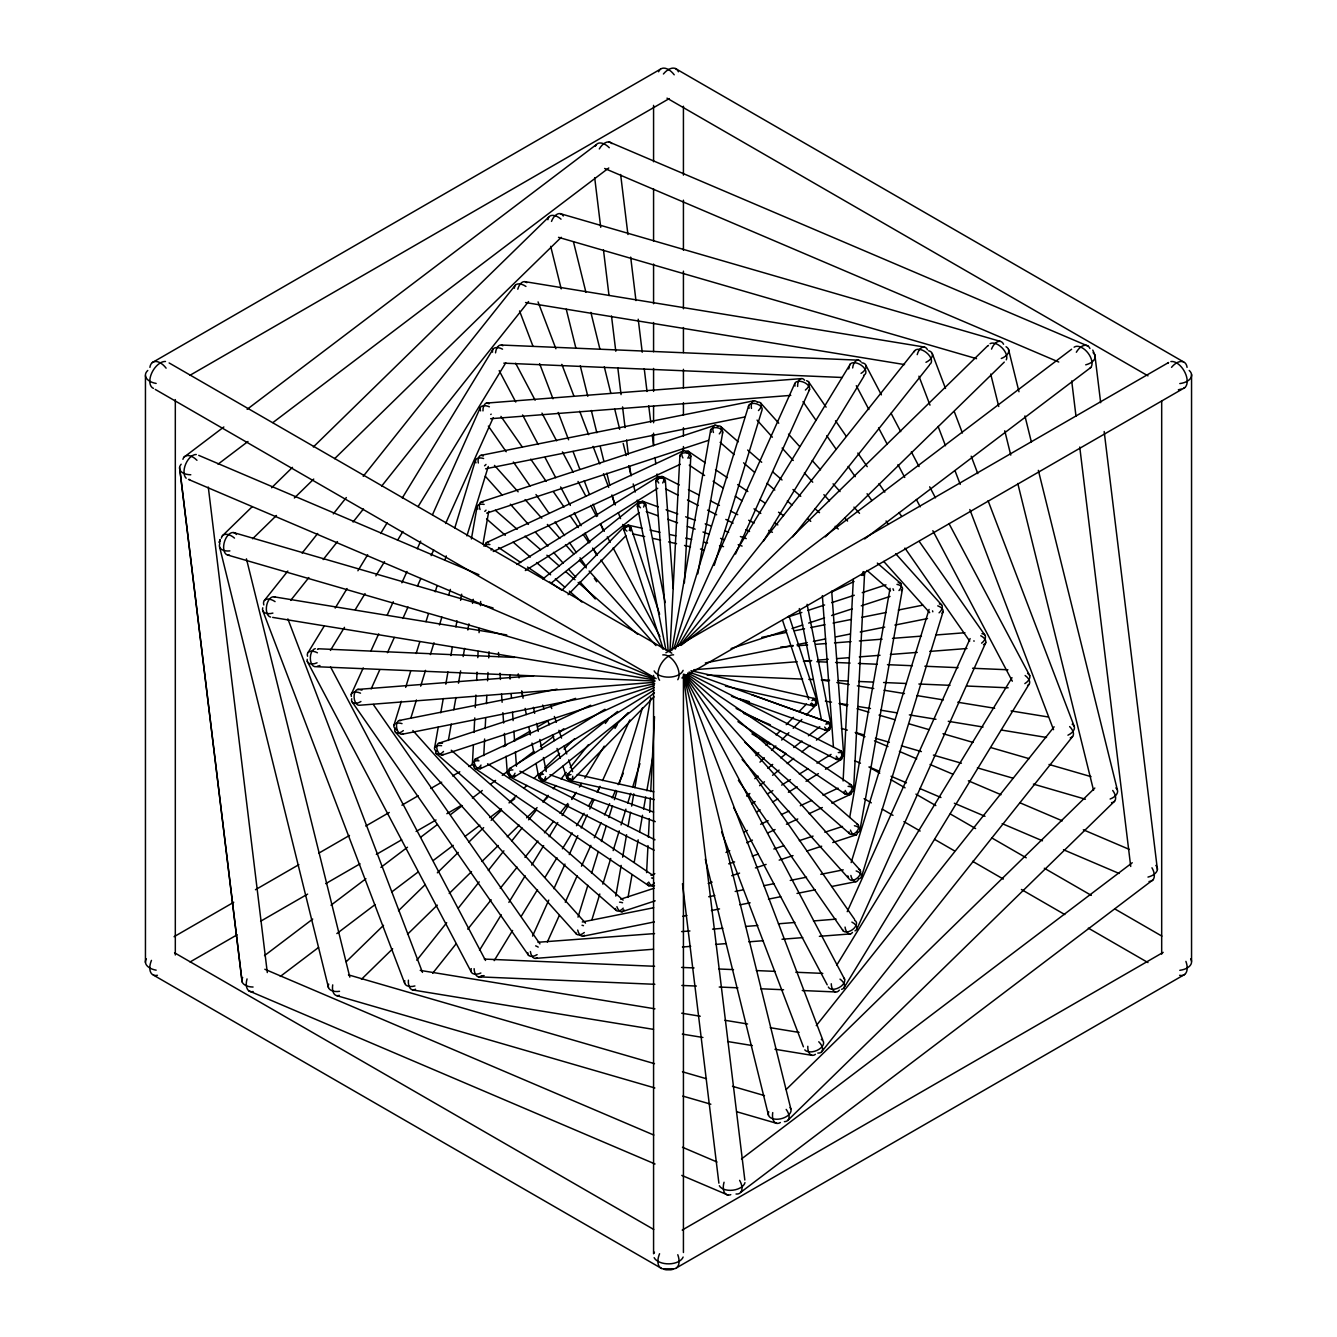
<?xml version="1.0" encoding="UTF-8"?>
<svg xmlns="http://www.w3.org/2000/svg" width="1337" height="1337" viewBox="0 0 1337 1337"><rect width="100%" height="100%" fill="white"/><g stroke="black" fill="none" stroke-linecap="round" stroke-linejoin="round"><path stroke-width="1.5" d="M472.429 763.678L473.382 744.976M474.017 732.492L474.752 717.936M475.27 707.54L475.905 695.056M476.64 680.5L477.058 672.193M477.794 657.637L478.111 651.386M479.064 632.668L479.281 628.507M480.434 605.644L480.651 601.483M483.777 755.656L484.629 739.01M485.147 728.615L485.682 718.22M486.417 703.663L486.835 695.34M487.57 680.784L487.988 672.461M488.724 657.904L489.041 651.671M646.607 872.626L647.977 845.602M648.395 837.28L649.347 818.562M649.665 812.328L650.4 797.771M650.718 791.537L654.512 716.665M669.987 651.236L679.881 455.767M684.394 582.899L690.811 456.051M843.112 780.992L853.324 579.272M853.624 789.582L864.571 573.322M219.502 542.722L219.836 539.931M434.625 747.6L438.235 727.144M440.759 712.822L443.282 698.516M445.806 684.193L447.962 671.926M450.853 655.565L452.29 647.375M455.9 626.936L456.97 620.786M460.58 600.346L461.666 594.213M471.393 538.978L477.159 506.255M448.38 740.431L451.254 724.069M453.778 709.763L455.95 697.479M458.474 683.174L460.63 670.89M463.154 656.584L464.591 648.395M467.833 629.994L468.919 623.861M472.529 603.405L473.248 599.31M482.975 544.092L488.74 511.369M615.772 896.074L621.17 865.407M622.624 857.218L626.585 834.723M628.022 826.55L630.546 812.227M631.632 806.094L633.788 793.827M634.874 787.694L650.735 697.697M628.072 897.11L632.033 874.599M634.206 862.332L638.167 839.837M639.604 831.647L642.495 815.286M643.565 809.152L645.738 796.885M646.824 790.752L653.308 753.934M671.809 650.551L710.732 429.678M697.797 573.857L722.665 432.737M849.697 817.442L890.058 588.38M859.841 830.745L902.375 589.4M219.352 542.605L220.17 539.496L219.368 541.97M848.694 368.979L849.396 366.338M435.244 591.806L437.065 585.823M445.004 559.885L446.224 555.891M454.781 527.948L475.537 460.112M616.825 791.738L614.368 799.71M619.265 783.749L642.462 707.925M410.96 717.735L416.425 699.97M420.67 686.148L425.517 670.372M430.364 654.578L434.007 642.746M439.472 624.981L441.895 617.092M448.563 595.366L450.402 589.416M466.914 535.87L488.289 466.463M673.865 648.679L748.703 405.512M591.94 919.655L599.812 894.002M602.853 884.125L610.742 858.471M613.165 850.583L619.232 830.845M621.053 824.929L625.9 809.136M627.721 803.219L630.763 793.326M632.602 787.376L639.938 763.577M714.225 565.35L762.073 409.874A7.036 4.011 17.1 0 0 754.586 403.423A7.036 4.011 17.1 0 0 749.205 408.203M851.151 862.566L929.065 609.421M861.463 876.888L943.053 611.794M393.947 725.206L401.351 701.307M405.663 687.368L410.593 671.441M416.141 653.526L419.835 641.593M426.002 621.672L428.458 613.716M578.002 917.165L587.862 885.311M591.556 873.362L598.341 851.468M601.416 841.508L606.346 825.581M608.82 817.626L612.513 805.676M417.294 548.738L420.687 541.134M432.586 514.511L480.117 408.019M371.168 688.889L379.725 669.854M387.446 652.707L394.298 637.482M402.872 618.446L408.019 607.015M417.445 586.074L420.871 578.47M431.149 555.624L433.706 549.958M445.605 523.519L493.203 417.729M532.561 936.117L548.772 900.085M553.902 888.704L564.983 864.053M569.261 854.577L577.801 835.608M581.211 828.021L587.177 814.751M589.751 809.069L594.012 799.576M597.422 791.989L599.979 786.306M602.552 780.607L629.861 719.924M675.252 649.13L794.78 383.569M547.334 942.067L559.284 915.511M565.267 902.241L577.216 875.685M581.478 866.209L590.87 845.352M594.28 837.764L601.115 822.589M604.525 815.002L609.639 803.621M612.212 797.938L615.622 790.351M618.179 784.669L623.309 773.287M735.534 554.003L809.57 389.502M847.223 911.667L970.127 638.585M856.883 928.981L985.77 642.629M351.23 694.371L363.246 667.898M370.967 650.868L378.705 633.855M387.279 614.953L393.279 601.717M401.869 582.798L407.016 571.451M568.643 804.824L562.142 815.47M571.868 799.493L576.18 792.373M579.422 787.042L581.578 783.482M584.804 778.151L604.207 746.146M614.987 728.381L617.142 724.821M308.112 652.456L324.356 625.816M335.186 608.068L347.085 588.531M357.915 570.765L367.658 554.788M380.644 533.48L387.145 522.834M402.303 497.966L493.236 348.823M330.406 650.417L344.478 627.337M355.308 609.588L365.051 593.595M375.864 575.846L384.538 561.64M397.524 540.332L402.938 531.457M418.097 506.606L505.787 362.778M678.26 646.239L850.382 363.931M494.189 960.634L512.606 930.468M521.263 916.263L537.507 889.64M545.078 877.222L556.994 857.686M562.409 848.811L572.152 832.834M576.481 825.731L584.068 813.314M588.397 806.211L592.726 799.091M597.054 791.989L599.21 788.446M763.343 541.284L864.003 376.115M836.628 965.347L1012.009 677.692M843.764 988.177L1028.888 684.544M479.515 950.256L501.258 914.792M508.879 902.375L525.174 875.768M531.708 865.123L543.658 845.619M549.089 836.761L557.796 822.573M264.425 600.43L287.823 571.049M302.112 553.083L317.705 533.48M333.314 513.893L346.316 497.548M363.213 476.323L515.297 285.266M290.681 600.397L308.864 577.534M323.17 559.568L337.476 541.602M353.068 522.015L363.463 508.946M381.663 486.083L528.55 301.56M416.81 960.25L446.708 922.697M458.407 907.99L479.198 881.868M488.306 870.437L503.899 850.833M511.703 841.04L522.098 827.971M528.6 819.815L536.404 810.021M542.889 801.849L548.103 795.314M553.301 788.78L555.891 785.521M561.089 778.986L566.286 772.452M570.197 767.555L588.397 744.692M605.293 723.467L607.884 720.192M680.75 644.601L914.725 350.662M432.67 973.269L456.067 943.889M467.766 929.182L491.164 899.784M500.255 888.353L517.152 867.128M524.956 857.335L537.959 841.006M544.46 832.834L553.551 821.403M560.053 813.247L567.857 803.437M571.751 798.54L575.645 793.643M792.808 536.789L929.282 365.319M816.255 1025.646L1054.124 726.81M821.703 1051.734L1072.575 736.57M562.593 589.584L624.697 526.26M568.091 594.681L625.866 535.769M567.623 774.29L628.206 712.588M573.122 779.387L654.06 696.844M755.906 755.572L758.798 752.631M766.017 745.277L768.909 742.319M776.128 734.966L780.474 730.554M786.24 724.654L793.476 717.3M799.242 711.401L806.478 704.047M759.968 762.14L764.296 757.728M771.533 750.358L775.861 745.946M781.644 740.046L788.863 732.693M793.192 728.264L801.866 719.44M806.194 715.011L816.305 704.716M222.377 535.819L252.208 506.69M271.595 487.754L292.469 467.365M313.343 446.976L548.939 216.861M252.609 538.778L276.458 515.48M294.357 497.999L313.744 479.064M334.618 458.675L561.256 237.301M501.576 810.138L491.13 820.333M509.013 802.868L516.45 795.599M523.887 788.329L526.862 785.404M534.299 778.134L538.761 773.772M544.711 767.956L559.601 753.416M564.064 749.038L574.475 738.86M346.183 961.771L383.535 925.321M398.493 910.731L425.383 884.492M437.333 872.827L458.257 852.404M468.719 842.21L483.66 827.62M683.291 643.13L987.475 346.032M361.425 979.319L392.677 948.785M407.551 934.229L437.299 905.132M449.215 893.5L471.526 871.674M481.938 861.496L498.3 845.502M507.224 836.778L519.174 825.113M526.644 817.826L537.106 807.615M543.089 801.782L547.568 797.404M825.347 536.872L1004.271 362.11M786.173 1089.505L1094.836 788.028M788.061 1120.139L1114.623 801.181M542.872 578.971L639.103 501.86M550.861 583.383L639.069 512.689M540.566 773.17L617.56 711.485M545.346 780.156L654.411 692.767M754.82 778.719L758.062 776.112M767.806 768.307L772.686 764.413M780.808 757.912L785.671 754.001M793.794 747.5L801.916 740.999M808.4 735.785L819.765 726.676M746.614 796.1L749.856 793.493M759.6 785.688L764.463 781.794M772.585 775.293L779.087 770.079M787.209 763.577L793.693 758.38M801.816 751.862L809.938 745.361M816.439 740.163L829.425 729.751M183.938 457.221L223.847 426.971M247.128 409.323L596.285 144.647M218.048 464.173L247.98 441.477M272.915 422.576L608.77 167.977M264.509 955.621L312.724 919.071M331.008 905.199L365.92 878.727M380.895 867.395L407.501 847.223M420.804 837.146L437.416 824.528M450.719 814.45L462.368 805.626M472.345 798.072L482.306 790.501M490.629 784.201L495.609 780.424M502.261 775.376L507.258 771.599M517.235 764.045L533.864 751.427M540.499 746.397L553.802 736.303M558.799 732.526L563.779 728.749M680.917 645.42L1071.639 349.224M280.319 976.428L318.557 947.448M336.857 933.577L375.095 904.581M391.724 891.98L418.331 871.824M433.288 860.476L453.243 845.352M464.875 836.527L479.849 825.18M489.827 817.626L501.459 808.801M509.765 802.501L514.762 798.724M864.655 538.928L1090.775 367.525M741.517 1158.928L1132.255 862.749M740.715 1192.353L1153.062 879.779M516.834 564.465L658.055 476.741M525.324 570.548L657.72 488.289M509.614 768.508L604.942 709.295M514.578 776.78L654.027 690.143M751.645 803.738L755.188 801.548M767.538 793.877L772.836 790.585M781.66 785.103L790.485 779.621M799.309 774.123L808.133 768.641M816.974 763.16L831.079 754.386M756.608 812.01L760.135 809.821M772.502 802.133L777.8 798.857M788.379 792.273L797.203 786.791M806.044 781.309L818.394 773.622M825.447 769.243L841.341 759.366M152.385 362.511L660.495 69.156M190.088 375.229L669.269 98.587M174.077 936.702L233.758 902.258M255.451 889.723L298.853 864.671M318.741 853.19L349.492 835.441M365.753 826.049L389.268 812.478M401.919 805.175L418.197 795.766M430.848 788.462L441.711 782.195M452.558 775.945L459.794 771.767M468.819 766.536L472.446 764.446M503.18 746.714L506.807 744.625M514.026 740.447L530.304 731.055M537.541 726.877L548.387 720.61M665.926 652.74L1168.605 362.511M190.088 961.955L237.1 934.814M260.615 921.243L307.627 894.102M325.71 883.657L360.054 863.819M376.332 854.427L401.652 839.82M416.108 831.464L436.012 819.982M446.859 813.715L461.315 805.359M681.92 677.993L1184.615 387.763M682.204 1230.073L1163.19 952.362M676.505 1267.844L1184.615 974.489M486.334 542.705L682.823 451.07M493.253 551.512L680.299 464.273M831.397 592.124L854.059 581.545M475.387 758.981L590.636 705.234M480.418 768.675L654.244 687.602M651.035 875.367L654.812 873.613M743.606 832.182L747.383 830.427M760.619 824.26L768.173 820.734M781.393 814.567L788.964 811.041M800.295 805.76L811.626 800.462M822.957 795.181L838.082 788.128M725.974 852.454L729.751 850.683M746.748 842.761L752.43 840.121M767.538 833.068L775.092 829.542M786.44 824.244L797.771 818.963M809.102 813.681L822.339 807.515M831.781 803.102L850.666 794.295M481.537 976.545L483.827 975.559M481.571 501.81L715.128 425.233M486.685 513.124L708.376 440.425M788.245 616.925L801.866 612.463M807.983 610.441L824.628 604.976M831.664 602.653L854.31 595.249M862.231 592.642L885.98 584.854M439.037 743.155L575.612 698.365M731.105 648.529L786.808 630.212M792.005 628.524L802.685 625.014M808.651 623.075L824.528 617.878M831.597 615.538L852.304 608.786M861.279 605.811L890.024 596.452M442.163 755.104L653.96 685.664M620.702 899.183L654.077 888.253M728.698 863.819L734.598 861.897M752.246 856.098L758.129 854.159M773.822 849.012L783.632 845.786M799.325 840.622L813.063 836.11M824.829 832.249L842.494 826.45M621.872 911.767L655.214 900.82M708.192 883.423L712.12 882.136M731.723 875.685L739.578 873.111M755.405 867.914L766.118 864.404M779.17 860.126L793.025 855.58M806.88 851.034L821.687 846.221M832.75 842.544L856.365 834.806M317.287 666.294L319.927 665.525M481.069 976.511L483.727 975.743M1178.365 389.752L1181.239 389.1M673.113 1269.181L665.642 1269.532M557.078 689.173L399.278 720.476M480.869 455.382L754.035 400.782M485.615 468.786L744.508 417.044M761.739 637.348L786.189 632.451M794.345 630.83L804.54 628.791M810.657 627.571L824.929 624.713M833.085 623.075L851.435 619.415M861.63 617.376L886.08 612.496M898.314 610.04L922.781 605.16M705.318 662.968L792.975 645.437M797.053 644.635L807.247 642.596M813.364 641.376L825.597 638.919M835.792 636.897L850.065 634.039M860.259 632L884.71 627.103M894.904 625.081L927.527 618.563M401.986 734.297L654.712 683.775M582.297 921.995L653.643 907.739M708.694 896.743L714.794 895.506M735.183 891.445L743.339 889.807M763.728 885.729L773.922 883.69M790.234 880.431L806.529 877.172M820.801 874.331L843.229 869.852M582.965 936.218L654.311 921.945M682.856 916.246L686.934 915.427M711.384 910.547L719.54 908.909M739.929 904.831L750.124 902.809M768.474 899.132L780.708 896.692M797.019 893.434L815.353 889.757M831.664 886.498L856.131 881.618M671.358 1269.532L663.887 1269.181M672.544 1269.515L664.456 1269.515M712.571 929.131L722.866 928.296M745.511 926.457L757.878 925.471M778.468 923.8L794.93 922.463M813.464 920.959L836.11 919.121M715.596 944.423L725.974 943.604M748.804 941.833L763.343 940.696M782.011 939.242L802.768 937.621M819.38 936.335L850.516 933.911M486.484 403.089L801.147 378.638M490.612 418.715L790.769 395.384M780.691 647.058L793.108 646.089M797.253 645.771L807.598 644.969M815.888 644.317L826.233 643.515M834.505 642.88L851.067 641.593M859.357 640.941L882.119 639.17M892.481 638.367L921.46 636.111M935.95 634.991L964.93 632.735M357.614 689.441L533.563 675.77M693.719 669.753L797.22 661.715M803.437 661.23L811.709 660.578M817.926 660.11L828.271 659.291M836.561 658.656L848.978 657.687M859.323 656.885L880.03 655.28M890.375 654.478L917.282 652.372M929.716 651.42L966.969 648.512M653.609 682.388L359.653 705.234A7.972 4.512 85.6 0 1 354.088 697.262A7.972 4.512 85.6 0 1 358.901 689.457M535.853 958.362L653.542 949.237M682.438 946.997L690.711 946.362M537.975 942.267L654.545 933.594M681.603 931.588L689.925 930.97M514.595 657.42L318.44 648.779M501.509 345.046L858.655 360.171M842.377 377.485L503.815 363.163M655.18 681.034L314.563 666.628A9.041 5.147 -87.6 0 1 310.334 657.47A9.041 5.147 -87.6 0 1 315.281 648.646M804.423 661.163L810.64 661.414M816.874 661.681L827.252 662.116M835.558 662.467L850.098 663.085M858.404 663.436L877.089 664.238M887.467 664.673L912.386 665.726M924.853 666.244L958.077 667.664M972.601 668.266L1007.914 669.77M707.072 675.051L802.601 679.096M808.818 679.363L812.98 679.53M821.286 679.881L829.592 680.232M837.898 680.583L848.276 681.034M858.655 681.469L873.195 682.087M883.573 682.522L906.419 683.491M918.87 684.009L950.022 685.329M966.634 686.031L1008.165 687.786M484.328 959.08L654.595 966.283M681.586 967.42L694.053 967.938M718.972 969.007L733.495 969.609M756.341 970.578L775.025 971.364M795.799 972.25L822.79 973.386M478.345 976.829L654.846 984.299M681.837 985.453L696.376 986.054M719.222 987.024L737.907 987.826M760.753 988.778L783.582 989.748M802.284 990.533L835.491 991.954M440.993 743.021L442.463 743.255M924.419 347.052L524.973 281.656M525.558 302.546L904.531 364.583M873.746 688.555L857.351 685.864M883.991 690.226L904.481 693.569M916.781 695.558L943.421 699.903M957.777 702.243L994.661 708.259M1011.073 710.916L1047.957 716.933M825.38 701.14L831.53 702.142M839.72 703.479L847.925 704.816M858.17 706.488L870.471 708.493M822.556 680.149L828.689 681.151M836.878 682.505L849.162 684.527M274.102 596.837L506.756 634.925M880.699 710.181L897.077 712.872M909.361 714.894L935.967 719.273M948.251 721.295L983.063 727.027M1001.48 730.052L1046.52 737.472M272.648 617.393L653.559 679.764M420.219 970.395L654.929 1008.817M681.703 1013.212L700.237 1016.237M724.938 1020.281L747.584 1023.992M770.229 1027.702L799.058 1032.415M412.581 989.948L653.492 1029.373M682.321 1034.103L702.911 1037.479M727.612 1041.523L752.313 1045.567M774.959 1049.261L812.027 1055.344M359.67 689.608L361.976 690.109M628.206 525.14L642.078 528.265M650.016 530.054L659.926 532.293M669.837 534.533L675.787 535.87M685.697 538.109L691.647 539.446M703.563 542.137L707.557 543.039M719.523 545.73L723.518 546.616M632.685 533.831L644.651 536.521M652.623 538.31L660.595 540.098M668.567 541.903L676.555 543.691M684.527 545.479L690.51 546.833M700.454 549.072L704.415 549.958M690.995 670.723L814.317 698.499M725.473 686.148L812.796 705.836M577.183 774.524L653.826 791.805M569.612 780.507L654.328 799.593M493.069 607.967L233.607 532.577M227.958 555.122L654.027 678.778M560.153 213.619L1000.176 341.336M558.515 237.334L976.545 358.667M839.018 703.513L847.023 705.836M857.017 708.727L869.017 712.22M879.027 715.111L895.021 719.757M909.026 723.818L929.031 729.634M943.02 733.695L973.035 742.403M991.035 747.634L1029.039 758.647M1049.027 764.463L1091.042 776.647M739.378 698.766L749.372 701.674M841.374 728.381L847.374 730.119M855.379 732.442L863.384 734.765M875.384 738.241L889.389 742.302M901.389 745.795L921.394 751.595M933.393 755.087L961.387 763.21M977.397 767.856L1013.396 778.301M1033.401 784.1L1085.393 799.208M348.456 974.857L654.478 1063.667M682.472 1071.789L706.488 1078.758M732.475 1086.312L764.48 1095.605M336.824 995.664L654.846 1087.967M682.839 1096.089L710.849 1104.212M736.837 1111.766L776.847 1123.381M751.628 694.688L828.823 722.448L689.056 672.06M642.596 501.275L658.255 506.907M666.077 509.731L677.809 513.96M685.63 516.784L695.407 520.31M705.184 523.837L711.05 525.942M724.738 530.873L728.648 532.293M740.397 536.521L746.263 538.627M646.256 511.553L658.005 515.781M667.781 519.308L677.558 522.834M687.335 526.36L695.156 529.168M702.978 531.992L708.844 534.115M720.576 538.343L724.487 539.747M738.191 544.677L742.102 546.098M731.523 696.31L825.932 730.353M549.925 774.691L653.576 812.06M541.853 780.741L655.28 821.637M609.154 141.989L1088.168 346.149M604.658 168.462L1058.754 362.026M855.413 732.659L864.989 736.737M874.498 740.798L887.985 746.547M899.4 751.411L916.714 758.798M930.051 764.48L953.114 774.307M968.372 780.808L1001.012 794.713M1020.098 802.852L1062.313 820.851M1083.321 829.792L1129.364 849.43M198.745 455.365L478.913 574.709M743.556 713.39L770.379 724.821M854.661 760.753L860.476 763.226M869.986 767.288L879.646 771.399M891.06 776.262L906.453 782.83M919.806 788.512L940.947 797.52M954.351 803.236L985.001 816.305M1002.182 823.625L1042.476 840.806M1063.483 849.747L1119.102 873.462M654.044 677.859L188.484 479.415M264.843 969.258L653.81 1135.046M682.472 1147.263L717.016 1162.003M248.832 990.851L655.046 1163.992M681.786 1175.39L727.846 1195.011M662.834 476.64L679.28 484.98M688.405 489.626L699.368 495.191M710.331 500.757L719.456 505.386M730.42 510.951L737.723 514.661M748.67 520.227L754.152 523.018M768.758 530.438L772.418 532.293M665.542 488.807L678.327 495.308M687.452 499.938L698.415 505.503M707.54 510.149L716.682 514.778M725.807 519.424L733.111 523.135M745.896 529.636L749.556 531.491M687.753 673.079L841.157 750.993M736.119 708.443L836.561 759.466M519.876 771.198L655.013 839.837M509.798 776.881L654.077 850.165M675.436 68.538L1183.546 361.892M666.996 98.153L1147.982 375.847M169.13 362.945L671.809 653.175M868.916 766.97L879.763 773.237M890.609 779.504L905.082 787.844M915.929 794.111L935.816 805.593M950.289 813.949L975.592 828.556M991.87 837.965L1026.231 857.802M1044.314 868.231L1091.326 895.372M1114.841 908.943L1161.853 936.101M155.259 389.418L656.149 678.611M751.979 733.946L770.062 744.375M773.672 746.464L786.34 753.784M864.086 798.674L871.323 802.852M882.169 809.102L893.016 815.369M903.879 821.637L920.14 831.029M934.613 839.385L954.501 850.867M972.584 861.312L1003.318 879.061M1021.401 889.489L1064.804 914.558M1088.318 928.129L1147.982 962.573M174.545 952.796L653.726 1229.455M153.454 975.108L661.564 1268.462M688.237 451.271L705.267 462.769M715.496 469.671L727.412 477.71M737.64 484.612L747.851 491.515M759.784 499.553L764.898 503.013M778.518 512.205L783.632 515.647M689.274 465.142L704.599 475.487M713.122 481.236L723.334 488.139M735.266 496.177L742.085 500.79M754.001 508.829L760.82 513.425M774.441 522.633L777.85 524.923M687.502 674.45L851.051 784.802M498.551 547.518L520.695 562.459M527.513 567.055L544.543 578.553M549.657 582.013L561.573 590.052M737.94 721.646L845.268 794.078M487.604 763.795L652.84 875.3M475.003 768.457L648.763 885.729M721.078 426.854L738.275 441.845M747.65 450.017L761.706 462.284M772.652 471.811L782.028 479.983M792.958 489.526L800.779 496.328M814.835 508.595L819.531 512.689M835.157 526.31L838.282 529.034M877.339 563.094L900.787 583.517M720.125 442.363L734.197 454.63M743.573 462.803L754.503 472.329M767.003 483.242L774.825 490.044M787.326 500.94L792.005 505.035M807.632 518.656L810.757 521.38M867.011 570.414L890.459 590.854M686.366 675.001L858.254 824.862M495.325 510.249L517.202 529.335M525.023 536.137L540.649 549.758M546.9 555.206L559.401 566.119M565.651 571.567L575.027 579.74M578.152 582.464L637.532 634.223M744.793 742.286L849.48 833.553M486.568 518.957L505.319 535.301M513.124 542.12L530.321 557.094M536.572 562.543L550.627 574.81M555.323 578.888L564.699 587.077M569.378 591.155L581.879 602.051M623.126 900.085L451.237 750.224M436.213 753.483L615.922 910.146M860.059 870.069L684.594 674.316M760.686 403.055L778.769 423.244M788.529 434.124L799.66 446.541M812.194 460.53L820.534 469.839M833.068 483.827L840.037 491.581M853.959 507.124L859.524 513.341M895.706 553.719L941.649 604.976M757.06 420.102L772.385 437.182M782.128 448.062L793.259 460.48M804.389 472.914L812.746 482.222M823.893 494.657L829.458 500.874M844.767 517.954L847.558 521.062M883.74 561.44L929.683 612.697M494.473 465.41L518.138 491.815M525.09 499.587L541.803 518.221M547.368 524.438L559.902 538.41M565.467 544.627L573.824 553.953M579.389 560.17L586.358 567.924M589.132 571.033L655.949 645.587M742.119 759.5L849.496 879.345A7.036 4.195 -41.9 0 0 858.371 877.039A7.036 4.195 -41.9 0 0 858.789 869.251M485.281 476.239L501.993 494.891M510.35 504.199L528.449 524.405M535.402 532.159L547.936 546.148M553.501 552.348L563.245 563.228M568.81 569.445L575.779 577.2M579.957 581.862L595.266 598.959M412.882 730.52L585.506 923.115M395.351 732.024L576.314 933.945M898.982 512.539L901.372 515.948M919.221 541.418L984.684 634.808M802.985 401.635L816.038 420.386M826.734 435.745L836.227 449.382M848.093 466.446L855.212 476.674M867.078 493.737L871.824 500.556M886.063 520.995L888.42 524.388M904.915 548.07L969.709 641.142M685.547 676.572L854.61 919.438M500.957 416.392L522.399 447.176M530.722 459.143L546.198 481.387M553.351 491.648L564.064 507.041M570.013 515.581L578.353 527.563M583.116 534.399L589.065 542.956M592.642 548.086L597.388 554.922M600.965 560.053L662.868 648.997M738.408 780.357L843.179 930.87M488.356 426.102L506.205 451.756M513.358 462.017L530.02 485.966M535.97 494.523L549.072 513.341M555.022 521.881L564.548 535.569M569.311 542.404L576.448 552.666M580.024 557.796L585.974 566.353M594.313 578.319L596.686 581.745M373.274 704.449L539.947 943.905M352.316 702.192L528.516 955.32M808.484 381.68L826.099 407.167M835.508 420.771L846.07 436.063M857.819 453.059L867.228 466.663M878.977 483.66L884.843 492.15M948.986 523.569L1029.757 675.67M856.298 385.674L868.883 409.523M878.576 427.89L887.3 444.402M897.963 464.607L904.748 477.443M916.363 499.486L920.24 506.823M932.842 530.689L1012.326 681.202M684.745 676.455L844.633 979.286M515.647 363.263L535.134 400.198M541.97 413.116L556.593 440.826M562.442 451.906L573.172 472.212M578.035 481.437L585.84 496.211M590.72 505.453L596.569 516.533M600.463 523.92L604.357 531.307M607.282 536.839L610.207 542.387M613.131 547.919L659.943 636.546M733.612 807.548L827.202 984.817M499.186 370.633L515.764 402.019M522.583 414.955L538.193 444.486M545.011 457.421L555.741 477.727M560.604 486.969L570.364 505.436M574.258 512.823L581.077 525.742M584.988 533.129L589.868 542.354M593.762 549.741L596.686 555.29M330.523 666.896L485.532 960.484M307.243 661.33L471.042 971.548M865.958 365.452L881.401 394.866M891.06 413.25L900.72 431.634M911.333 451.873L919.054 466.58M929.666 486.802L935.465 497.832M847.842 875.869L848.51 877.44M1092.764 350.06L1094.886 355.09L1100.669 402.704M1074.279 726.509L988.076 500.723M422.475 972.4L287.856 618.897M918.937 376.165L930 405.161M938.106 426.419L945.493 445.756M955.069 470.875L960.233 484.395M969.826 509.531L1053.539 729.684M684.394 676.622L822.673 1039.735M538.059 301.895L555.891 348.756M561.841 364.366L573.74 395.602M579.69 411.228L588.614 434.659M593.06 446.374L599.761 463.939M603.472 473.699L608.686 487.37M611.661 495.175L615.371 504.935M618.346 512.74L620.569 518.606M622.808 524.455L624.295 528.366M721.629 832.065L803.403 1046.804M519.541 310.936L532.911 346.066M539.613 363.647L552.983 398.777M558.197 412.448L568.593 439.773M573.055 451.488L579.757 469.07M584.219 480.768L589.416 494.439M593.127 504.199L597.589 515.915M600.564 523.72L602.803 529.586M262.72 610.491L404.71 983.363M932.29 353.636L945.51 388.465M954.317 411.696L962.389 432.987M971.197 456.201L977.798 473.632M623.894 530.004L663.202 648.779M789.081 616.156L817.108 700.972M782.63 620.535L808.701 699.418M630.997 527.614L659.626 614.251M550.46 704.632L551.763 708.577M554.37 716.465L556.326 722.381M558.933 730.269L561.54 738.158M564.147 746.063L566.754 753.951M568.71 759.867L572.62 771.7M542.705 705.067L544.009 709.011M547.919 720.844L549.223 724.788M552.482 734.648L554.437 740.564M557.044 748.453L560.303 758.313M562.91 766.201L566.821 778.034M1117.381 789.95L1038.348 470.34M990.7 374.059L998.739 406.481M1004.755 430.798L1010.772 455.115M1017.791 483.476L1093.549 790.317M790.835 1108.891L683.976 676.422M623.176 443.399L626.184 455.549M628.691 465.694L631.198 475.822M633.203 483.927L635.225 492.033M637.231 500.138L638.234 504.183M705.301 859.156L768.491 1115.309M550.677 246.342L561.206 288.892M566.236 309.165L575.762 347.653M580.275 365.887L587.795 396.287M591.322 410.476L596.837 432.753M246.443 558.833L349.809 977.13M219.619 547.05L328.467 987.592M1008.533 349.408L1018.978 391.741M1024.927 415.924L1031.395 442.129M573.473 241.847L585.907 292.235M590.87 312.39L599.812 348.673M604.291 366.806L610.758 393.011M614.736 409.139L619.699 429.294M600.346 446.942L603.823 461.048M606.814 473.148L609.789 485.231M612.279 495.308L614.268 503.38M522.466 694.989L521.664 690.928L523.085 698.198M807.097 604.307L831.129 725.172A4.245 2.373 -11.2 0 1 828.271 728.398M799.325 608.552L821.319 719.172M645.587 504.266L665.141 602.586M637.415 506.439L665.91 649.849M533.446 707.323L534.65 713.356M536.638 723.384L538.243 731.406M539.847 739.445L541.836 749.472M543.44 757.511L546.248 771.566M518.255 673.881L519.057 677.926M525.107 708.393L526.31 714.526M528.75 726.76L530.371 734.915M531.976 743.071L533.998 753.283M536.037 763.477L538.861 777.75M1104.178 431.517L1157.407 869.518M1071.706 380.945L1075.984 416.158M1079.744 447.043L1130.718 866.46M683.558 675.92L744.826 1180.019M620.635 174.495L627.922 234.493M630.68 257.122L635.961 300.591M638.217 319.192L642.228 352.233M644.233 368.661L647.008 391.474M648.746 405.846L650.768 422.459M652.272 434.759L653.526 445.188M655.03 457.471L655.782 463.772M657.035 474L657.553 478.228M682.472 883.657L718.888 1183.161M594.681 177.637L600.714 227.307M603.472 249.935L609.003 295.477M611.51 316.033L615.789 351.247M617.794 367.658L621.053 394.616M622.557 406.916L625.081 427.673M626.568 439.957L628.34 454.513M629.844 466.814L630.847 475.17M208.288 487.069L267.3 972.567M179.593 467.482L241.863 979.737M179.843 469.655L242.114 981.91M831.698 591.138L843.68 755.054M822.372 595.65L833.436 747.116M665.358 480.685L673.246 588.581M655.732 481.053L668.166 651.186M509.781 674.951L510.082 679.096M511.135 693.619L511.453 697.78M512.506 712.303L513.107 720.593M513.876 730.971L514.628 741.35M515.397 751.728L516.45 766.251M498.484 652.489L498.785 656.634M500.005 673.23L500.456 679.463M501.509 693.987L502.127 702.276M502.879 712.654L503.648 723.033M504.4 733.411L505.302 745.862M506.071 756.224L507.275 772.819M1191.551 374.527L1191.551 961.236M1161.686 400.816L1161.686 954.133M683.424 106.225L683.424 175.13M683.424 200.182L683.424 250.286M683.424 271.177L683.424 308.763M683.424 327.548L683.424 352.6M683.424 369.313L683.424 388.098M683.424 402.721L683.424 415.239M683.424 427.773L683.424 436.129M683.424 446.558L683.424 450.736M683.424 674.149L683.424 1252.518M653.576 105.372L653.576 161.744M653.576 188.885L653.576 241.078M653.576 264.058L653.576 303.733M653.576 322.518L653.576 351.748M653.576 368.46L653.576 391.423M653.576 406.03L653.576 422.743M653.576 433.171L653.576 445.706M653.576 675.369L653.576 1253.738M175.314 399.579L175.314 954.986M145.449 375.764L145.449 962.473M658.589 71.78A14.974 8.64 60 0 1 674.216 74.805M663.419 73.986A14.974 8.64 -60.1 0 1 678.411 71.797M1190.632 958.846A14.974 8.64 0 0 1 1179.802 970.311M1185.902 961.37A14.974 8.64 60 0 1 1179.602 975.308M1189.211 370.466A14.974 8.64 0 0 1 1179.802 383.585M1167.702 363.397A14.974 8.64 60 0 1 1168.137 362.929M1170.894 361.558A14.974 8.64 60 0 1 1185.083 372.705A14.974 8.64 60 0 1 1183.546 388.382M1171.53 367.341A14.974 8.64 -60.1 0 1 1187.072 367.357M683.123 1257.047A14.974 8.64 0 0 1 669.035 1263.849A14.974 8.64 0 0 1 654.144 1257.649M653.877 1253.387A14.974 8.64 0 0 1 654.478 1252.201M677.792 1254.724A14.974 8.64 60 0 1 672.193 1268.813M664.807 1268.796A14.974 8.64 -59.9 0 1 657.904 1261.343A14.974 8.674 -60 0 1 659.576 1253.738M683.123 670.338A14.974 8.64 0 0 1 669.035 677.14A14.974 8.64 0 0 1 654.144 670.923M662.784 654.913A14.974 8.64 60 0 1 675.72 663.72A14.974 8.64 60 0 1 677.792 679.714M659.592 680.249A14.974 8.64 -59.9 0 1 657.904 674.617A14.974 8.674 -60 0 1 673.597 654.829M156.162 970.161A14.974 8.64 0 0 1 146.368 958.846M151.465 960.384A14.974 8.674 -60 0 0 149.794 967.988A14.974 8.64 -59.9 0 0 157.415 975.291M156.162 383.435A14.974 8.64 0 0 1 147.789 370.466M165.487 361.475A14.974 8.674 -60 0 0 149.794 381.262A14.974 8.64 -59.9 0 0 153.454 388.382M149.911 367.357A14.974 8.64 60 0 1 166.106 368.16M1155.853 865.407A13.203 7.654 -6.9 0 1 1147.982 877.089M1093.114 352.701A13.203 7.654 -6.9 0 1 1085.711 364.834M744.976 1182.643A13.203 7.654 -6.9 0 1 732.893 1190.181A13.203 7.654 -6.9 0 1 719.356 1185.735M253.061 987.024A13.203 7.654 -6.9 0 1 242.665 977.531M190.79 474.769A13.203 7.654 -6.9 0 1 181.163 464.223M595.45 146.151A13.203 7.621 52.8 0 1 609.288 147.722M182.918 459.31A13.203 7.621 52.8 0 1 196.957 460.296M1076.335 352.249A13.203 7.587 -66.9 0 1 1089.939 348.522M599.31 148.925A13.203 7.587 -66.9 0 1 611.962 143.611M1074.096 347.202A13.203 7.621 52.8 0 1 1088.134 353.185A13.203 7.621 52.8 0 1 1089.989 368.277M189.687 479.482A13.203 7.587 -66.9 0 1 189.102 479.498M186.144 478.228A13.203 7.587 -66.9 0 1 185.709 464.023A13.203 7.587 -66.9 0 1 196.272 454.496M739.628 1180.354A13.203 7.621 52.8 0 1 736.035 1194.008M1151.959 867.78A13.203 7.621 52.8 0 1 1149.018 881.484M253.144 991.536A13.203 7.587 -66.9 0 1 247.044 978.918M730.771 1194.66A13.203 7.587 -66.9 0 1 724.052 1182.242M1115.86 787.911A11.632 6.785 -13.9 0 1 1110.128 799.025M1006.042 346.734A11.632 6.785 -13.9 0 1 1001.279 358.5M790.083 1107.604A11.632 6.785 -13.9 0 1 780.39 1118.885A11.632 6.785 -13.9 0 1 768.742 1111.849M339.548 991.319A11.632 6.785 -13.9 0 1 328.701 984.132M229.88 550.894A11.632 6.785 -13.9 0 1 219.853 543.591M547.903 219.736A11.632 6.718 45.7 0 1 561.039 219.168M221.407 538.126A11.632 6.718 45.7 0 1 234.493 538.109M991.519 349.124A11.632 6.652 -73.8 0 1 1003.569 344.261M551.496 221.407A11.632 6.652 -73.8 0 1 563.278 216.026M988.244 345.865A11.632 6.718 45.7 0 1 988.427 345.397M990.065 343.659A11.632 6.718 45.7 0 1 1001.965 347.737A11.632 6.718 45.7 0 1 1006.293 359.837M229.429 555.106A11.632 6.652 -73.8 0 1 224.666 541.134A11.632 6.652 -73.8 0 1 236.415 534.482M786.173 1109.392A11.632 6.718 45.7 0 1 784.401 1121.659M1112.718 790.451A11.632 6.718 45.7 0 1 1111.532 802.685M339.297 995.346A11.632 6.652 -73.8 0 1 332.712 984.884M780.357 1122.528A11.632 6.652 -73.8 0 1 772.736 1112.585M1072.174 724.219A10.261 6.016 -20.8 0 1 1067.945 735.183M928.663 350.762A10.261 6.016 -20.8 0 1 932.357 355.843A10.261 6.016 -20.8 0 1 925.956 362.31M821.302 1039.384A10.261 6.016 -20.8 0 1 818.979 1049.328A10.261 6.016 -20.8 0 1 804.79 1049.896M414.905 985.971A10.261 6.016 -20.8 0 1 404.777 980.673M272.898 613.098A10.261 6.016 -20.8 0 1 262.771 607.8M514.394 288.19A10.261 5.9 38.5 0 1 525.942 286.436M263.807 604.942A10.261 5.9 38.5 0 1 266.28 599.294A10.261 5.9 38.5 0 1 275.071 601.617M917.215 354.639A10.261 5.849 -80.7 0 1 927.51 349.742M517.787 289.227A10.261 5.849 -80.7 0 1 526.862 282.692M914.09 351.748A10.261 5.9 38.5 0 1 926.558 352.717A10.261 5.9 38.5 0 1 929.583 364.483M270.592 617.059A10.261 5.849 -80.7 0 1 266.815 604.759A10.261 5.849 -80.7 0 1 275.288 597.305M818.762 1041.757A10.261 5.9 38.5 0 1 817.793 1053.105M1069.633 726.576A10.261 5.9 38.5 0 1 1070.252 737.823M415.556 989.23A10.261 5.849 -80.7 0 1 408.403 980.171M815.42 1054.325A10.261 5.849 -80.7 0 1 807.799 1046.286M1027.585 673.464A9.041 5.331 -27.8 0 1 1024.844 683.608M861.914 362.828A9.041 5.331 -27.8 0 1 866.109 366.839A9.041 5.331 -27.8 0 1 861.045 373.391M843.848 977.999A9.041 5.331 -27.8 0 1 839.452 987.391A9.041 5.331 -27.8 0 1 828.322 987.024M480.869 973.018A9.041 5.331 -27.8 0 1 471.276 968.623M317.07 662.801A9.041 5.331 -27.8 0 1 307.209 659.308M492.551 352.166A9.041 5.198 31.4 0 1 502.545 349.158M307.56 656.233A9.041 5.198 31.4 0 1 317.421 652.79M852.672 367.976A9.041 5.147 -87.6 0 1 860.961 361.809M495.526 352.868A9.041 5.147 -87.6 0 1 502.896 345.748M849.663 365.235A9.041 5.198 31.4 0 1 861.329 365.285A9.041 5.198 31.4 0 1 863.786 375.212M317.437 649.13A9.041 5.147 -87.6 0 1 317.771 649.364M840.004 979.119A9.041 5.198 31.4 0 1 841.608 989.313M1025.128 675.503A9.041 5.198 31.4 0 1 1027.568 685.43M481.236 976.027A9.041 5.147 -87.6 0 1 474.117 968.656M839.352 990.132A9.041 5.147 -87.6 0 1 834.104 991.252A9.041 5.147 -87.6 0 1 831.263 983.765M491.18 414.136A7.972 4.73 -34.8 0 1 490.746 414.487M981.943 633.688A7.972 4.73 -34.8 0 1 985.453 637.08A7.972 4.73 -34.8 0 1 981.592 643.164M806.579 380.661A7.972 4.73 -34.8 0 1 805.392 390.036M854.627 920.374A7.972 4.73 -34.8 0 1 852.705 929.516A7.972 4.73 -34.8 0 1 842.527 929.683M537.123 954.618A7.972 4.73 -34.8 0 1 527.781 952.663M360.923 701.49A7.972 4.73 -34.8 0 1 353.837 703.112A7.972 4.73 -34.8 0 1 351.748 698.716M480.568 410.86A7.972 4.563 24.2 0 1 481.855 406.197A7.972 4.563 24.2 0 1 489.392 406.816M351.347 696.46A7.972 4.563 24.2 0 1 360.505 693.168M797.637 386.46A7.972 4.512 85.6 0 1 799.81 379.39A7.972 4.512 85.6 0 1 804.59 380.209M482.975 410.91A7.972 4.512 85.6 0 1 489.058 403.774M795.047 386.025A7.972 4.563 24.2 0 1 802.735 381.847A7.972 4.563 24.2 0 1 808.885 390.621M535.652 945.877A7.972 4.563 24.2 0 1 538.209 947.097M974.021 641.292A7.972 4.512 85.6 0 1 973.938 640.724M851.886 922.095A7.972 4.563 24.2 0 1 854.978 930.886M980.756 635.743A7.972 4.563 24.2 0 1 983.48 644.668M537.056 957.743A7.972 4.512 85.6 0 1 530.388 951.526M852.505 932.424A7.972 4.512 85.6 0 1 845.051 927.076M485.983 464.44A7.036 4.195 -41.9 0 1 484.546 465.811M939.359 603.973A7.036 4.195 -41.9 0 1 942.301 607.082A7.036 4.195 -41.9 0 1 939.075 612.814M757.611 402.086A7.036 4.195 -41.9 0 1 761.305 404.626A7.036 4.195 -41.9 0 1 758.463 410.559M584.319 932.507A7.036 4.195 -41.9 0 1 575.712 932.541M403.339 730.587A7.036 4.195 -41.9 0 1 396.621 732.86A7.036 4.195 -41.9 0 1 395.134 727.996M476.039 462.803A7.036 4.011 17.1 0 1 476.858 458.641A7.036 4.011 17.1 0 1 483.61 458.524M396.604 729.902A7.036 4.011 17.1 0 1 394.398 724.453A7.036 4.011 17.1 0 1 402.019 723.618M751.478 408.42A7.036 3.978 78.7 0 1 752.53 401.718A7.036 3.978 78.7 0 1 756.926 402.002M478.312 463.02A7.036 3.978 78.7 0 1 479.164 456.585A7.036 3.978 78.7 0 1 483.192 456.084M403.273 733.595A7.036 3.978 78.7 0 1 396.721 728.113A7.036 3.978 78.7 0 1 400.732 720.66M582.03 925.271A7.036 4.011 17.1 0 1 583.467 925.705M932.842 611.794A7.036 3.978 78.7 0 1 932.557 610.842M856.165 870.939A7.036 4.011 17.1 0 1 861.429 875.133A7.036 4.011 17.1 0 1 858.922 878.827M937.755 605.845A7.036 4.011 17.1 0 1 941.866 613.165M584.47 935.282A7.036 3.978 78.7 0 1 577.701 930.034M858.504 879.077A7.036 3.978 78.7 0 1 854.527 881.367A7.036 3.978 78.7 0 1 850.867 875.451M486.016 510.132A6.2 3.71 -48.9 0 1 484.779 511.369M898.213 582.631A6.2 3.71 -48.9 0 1 901.322 585.004A6.2 3.71 -48.9 0 1 898.999 590.536M717.501 426.202A6.2 3.71 -48.9 0 1 721.545 427.873A6.2 3.71 -48.9 0 1 719.289 433.873M856.9 824.01A6.2 3.71 -48.9 0 1 856.165 832.199A6.2 3.71 -48.9 0 1 848.928 831.915M623.192 908.141A6.2 3.71 -48.9 0 1 618.162 911.065A6.2 3.71 -48.9 0 1 615.354 908.508M443.5 751.461A6.2 3.71 -48.9 0 1 438.001 754.386A6.2 3.71 -48.9 0 1 435.728 750.826M477.911 509.046A6.2 3.526 10 0 1 478.044 505.202A6.2 3.526 10 0 1 484.128 504.4M436.497 751.277A6.2 3.526 10 0 1 435.077 746.932A6.2 3.526 10 0 1 441.594 745.728M713.44 432.503A6.2 3.493 71.8 0 1 713.64 426.185A6.2 3.493 71.8 0 1 717.819 426.386M480.033 509.514A6.2 3.493 71.8 0 1 479.716 503.431A6.2 3.493 71.8 0 1 483.175 502.16M711.251 432.202A6.2 3.526 10 0 1 716.381 427.606A6.2 3.526 10 0 1 722.415 433.188M443.483 754.369A6.2 3.493 71.8 0 1 437.349 750.425A6.2 3.493 71.8 0 1 439.555 743.155M619.549 902.174A6.2 3.526 10 0 1 622.557 902.759M893.651 590.386A6.2 3.493 71.8 0 1 892.999 588.748M854.427 825.731A6.2 3.526 10 0 1 859.841 829.107A6.2 3.526 10 0 1 857.084 832.617M896.96 584.386A6.2 3.526 10 0 1 902.024 587.127A6.2 3.526 10 0 1 901.238 590.636M623.894 909.695A6.2 3.493 71.8 0 1 620.535 911.55A6.2 3.493 71.8 0 1 616.909 906.67M857.619 832.416A6.2 3.493 71.8 0 1 854.376 835.073A6.2 3.493 71.8 0 1 850.466 830.093M491.949 548.788A5.465 3.292 -56 0 1 491.08 550.075M863.167 571.651A5.465 3.292 -56 0 1 861.563 575.378M685.914 451.254A5.465 3.292 -56 0 1 689.307 452.725A5.465 3.292 -56 0 1 687.803 458.123M849.296 784.618A5.465 3.292 -56 0 1 852.187 788.145A5.465 3.292 -56 0 1 847.775 794.011A5.465 3.292 -56 0 1 844.048 791.621M654.345 882.988A5.465 3.292 -56 0 1 649.832 885.98A5.465 3.292 -56 0 1 647.559 882.938M481.002 765.065A5.465 3.292 -56 0 1 475.939 768.708A5.465 3.292 -56 0 1 473.966 764.68M483.844 546.131A5.465 3.092 2.9 0 1 489.927 544.56M474.1 765.917A5.465 3.092 2.9 0 1 473.064 762.224A5.465 3.092 2.9 0 1 478.98 760.837M682.923 457.922A5.465 3.092 65 0 1 682.321 451.538A5.465 3.092 65 0 1 686.917 452.641M485.247 545.997A5.465 3.092 65 0 1 488.657 542.789M680.015 456.435A5.465 3.092 2.9 0 1 685.263 452.808A5.465 3.092 2.9 0 1 690.694 456.702M689.775 457.872A5.465 3.092 2.9 0 1 689.274 458.19M481.353 767.271A5.465 3.092 65 0 1 477.142 767.923A5.465 3.092 65 0 1 474.284 761.154A5.465 3.092 65 0 1 477.961 759.215M651.57 877.991A5.465 3.092 2.9 0 1 653.108 878.158M848.076 786.357A5.465 3.092 2.9 0 1 853.558 789.148A5.465 3.092 2.9 0 1 849.78 792.457M863.652 571.618A5.465 3.092 2.9 0 1 863.033 575.462M654.512 885.646A5.465 3.092 65 0 1 648.712 882.069M851.736 792.323A5.465 3.092 65 0 1 848.995 794.462A5.465 3.092 65 0 1 845.218 790.418M658.038 479.348A4.83 2.925 -63.1 0 1 663.018 476.757A4.83 2.925 -63.1 0 1 662.684 482.975M839.686 750.792A4.83 2.925 -63.1 0 1 841.357 756.759A4.83 2.925 -63.1 0 1 835.642 758.229M515.029 773.237A4.83 2.925 -63.1 0 1 511.035 777.131A4.83 2.925 -63.1 0 1 508.712 773.973M509.999 775.193A4.83 2.707 -4.2 0 1 507.508 772.051A4.83 2.707 -4.2 0 1 512.89 769.928M658.74 483.041A4.83 2.724 58.1 0 1 657.152 478.228A4.83 2.724 58.1 0 1 659.743 476.674M661.197 477.526A4.83 2.724 58.1 0 1 661.681 477.944M655.815 481.621A4.83 2.707 -4.2 0 1 661.33 478.145A4.83 2.707 -4.2 0 1 664.706 482.022M515.413 775.644A4.83 2.724 58.1 0 1 509.715 773.973A4.83 2.724 58.1 0 1 511.052 768.391M838.282 752.564A4.83 2.707 -4.2 0 1 843.547 754.386A4.83 2.707 -4.2 0 1 840.438 757.728M841.575 754.519A4.83 2.724 58.1 0 1 841.073 759.483A4.83 2.724 58.1 0 1 836.31 756.257M640.624 502.06A4.245 2.59 -70.2 0 1 643.882 502.194A4.245 2.59 -70.2 0 1 643.548 507.091M826.55 722.648A4.245 2.59 -70.2 0 1 829.725 723.852A4.245 2.59 -70.2 0 1 828.271 729.183A4.245 2.59 -70.2 0 1 824.695 729.517M545.63 776.697A4.245 2.59 -70.2 0 1 542.321 780.741A4.245 2.59 -70.2 0 1 540.148 777.499M542.103 779.137A4.245 2.373 -11.2 0 1 538.811 776.83A4.245 2.373 -11.2 0 1 543.49 774.207M640.49 507.759A4.245 2.407 51.3 0 1 638.267 503.197A4.245 2.407 51.3 0 1 641.142 502.027M637.833 507.024A4.245 2.373 -11.2 0 1 641.142 502.996A4.245 2.373 -11.2 0 1 645.453 505.637M546.148 779.036A4.245 2.407 51.3 0 1 542.855 779.738A4.245 2.407 51.3 0 1 539.713 775.176A4.245 2.407 51.3 0 1 542.137 773.17M825.798 724.136A4.245 2.373 -11.2 0 1 831.046 725.022M829.558 725.724A4.245 2.407 51.3 0 1 829.174 729.852A4.245 2.407 51.3 0 1 824.662 727.061M625.499 527.396A3.744 2.29 -77.3 0 1 628.875 525.441A3.744 2.29 -77.3 0 1 629.292 530.455M812.812 699A3.744 2.29 -77.3 0 1 815.804 700.27A3.744 2.29 -77.3 0 1 814.3 705.334A3.744 2.29 -77.3 0 1 811.292 704.047M572.754 776.179A3.744 2.29 -77.3 0 1 570.698 780.29A3.744 2.29 -77.3 0 1 568.108 778.719M570.297 779.02A3.744 2.089 -18.3 0 1 566.771 777.432A3.744 2.089 -18.3 0 1 570.966 774.574M626.936 531.107A3.744 2.122 44.4 0 1 624.396 527.096A3.744 2.122 44.4 0 1 627.304 526.143M630.412 529.653A3.744 2.122 44.4 0 1 630.429 530.939M624.362 530.622A3.744 2.089 -18.3 0 1 625.131 527.664A3.744 2.089 -18.3 0 1 629.877 526.678A3.744 2.089 -18.3 0 1 630.462 529.352M573.423 778.468A3.744 2.122 44.4 0 1 570.799 779.621A3.744 2.122 44.4 0 1 567.456 776.128A3.744 2.122 44.4 0 1 568.977 773.822M811.893 700.621A3.744 2.089 -18.3 0 1 816.422 700.22A3.744 2.089 -18.3 0 1 816.238 703.028M812.211 704.465A3.744 2.089 -18.3 0 1 810.473 703.981M816.272 702.376A3.744 2.122 44.4 0 1 815.42 705.184A3.744 2.122 44.4 0 1 811.492 703.028M814.901 700.521A3.744 2.122 44.4 0 1 815.62 701.307"/></g></svg>
